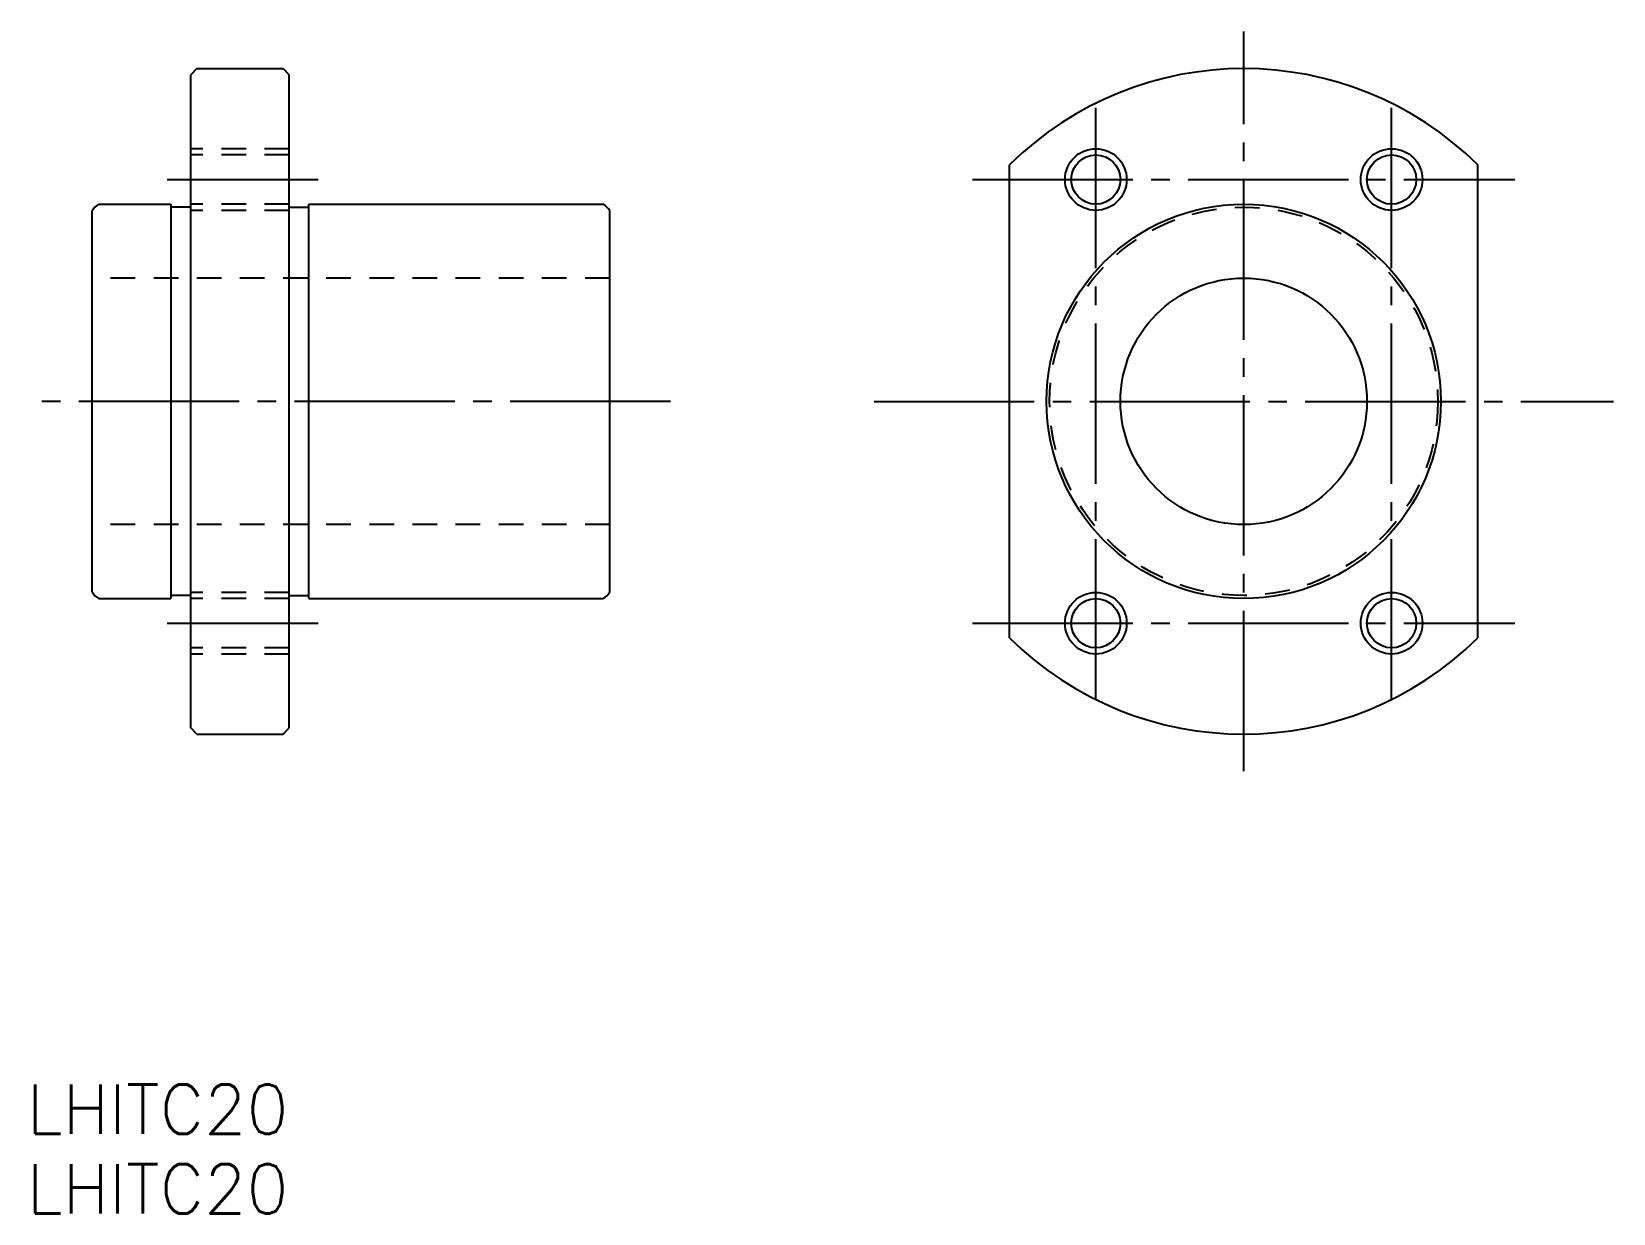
# Model space of a CAD drawing. Extents: x 245 to 373, y 156 to 252.
import ezdxf

# ---------------------------------------------------------------- set-up
doc = ezdxf.new("R2010")
doc.units = 0
doc.linetypes.add('CENTER', pattern=[17.5, 13, -1.5, 1.5, -1.5])
doc.linetypes.add('DASHED', pattern=[3.5, 2, -1.5])
doc.layers.get('0').update_dxf_attribs({"linetype": 'CONTINUOUS'})
doc.layers.add('CENTER', color=1, linetype='CENTER')
doc.styles.get("Standard").update_dxf_attribs({"font": 'txt.shx', "bigfont": '@extfont2.shx'})

msp = doc.modelspace()

# ---------------------------------------------------------------- linework, layer by layer
at = {"color": 7, "linetype": 'CONTINUOUS'}
for p, q in [((258.1, 248.54), (257.6, 248.04)), ((257.6, 195.04), (257.6, 248.04)), ((258.1, 248.54), (265.1, 248.54)), ((265.1, 248.54), (265.6, 248.04)), ((265.6, 195.04), (265.6, 248.04)), ((324.05, 202.36), (324.05, 240.72)), ((362.05, 202.36), (362.05, 240.72)), ((250.14, 237.54), (256, 237.54)), ((256, 237.54), (256, 205.54)), ((267.2, 237.54), (291.05, 237.54)), ((267.2, 205.54), (267.2, 237.54)), ((249.6, 206.08), (249.6, 237)), ((257.6, 237.29), (256, 237.29)), ((265.6, 237.29), (267.2, 237.29)), ((291.6, 206.08), (291.6, 237)), ((250.14, 205.54), (256, 205.54)), ((257.6, 205.79), (256, 205.79)), ((265.6, 205.79), (267.2, 205.79)), ((267.2, 205.54), (291.05, 205.54)), ((258.1, 194.54), (257.6, 195.04)), ((258.1, 194.54), (265.1, 194.54)), ((265.1, 194.54), (265.6, 195.04))]:
    msp.add_line(p, q, dxfattribs=at)
at = {"color": 3, "linetype": 'DASHED'}
for p, q in [((265.6, 242.04), (257.6, 242.04)), ((265.6, 241.54), (257.6, 241.54)), ((265.6, 237.54), (257.6, 237.54)), ((265.6, 237.04), (257.6, 237.04)), ((291.6, 231.54), (249.6, 231.54)), ((291.6, 211.54), (249.6, 211.54)), ((265.6, 206.04), (257.6, 206.04)), ((265.6, 205.54), (257.6, 205.54)), ((265.6, 201.54), (257.6, 201.54)), ((265.6, 201.04), (257.6, 201.04))]:
    msp.add_line(p, q, dxfattribs=at)
at = {"color": 3, "linetype": 'CONTINUOUS'}
for centre in [(331.05, 239.54), (355.05, 239.54), (331.05, 203.54), (355.05, 203.54)]:
    msp.add_circle(centre, 2.5, dxfattribs=at)
at = {"color": 7, "linetype": 'CONTINUOUS'}
for centre, radius in [((331.05, 239.54), 2), ((355.05, 239.54), 2), ((343.05, 221.54), 16), ((343.05, 221.54), 10), ((331.05, 203.54), 2), ((355.05, 203.54), 2)]:
    msp.add_circle(centre, radius, dxfattribs=at)
at = {"color": 3, "linetype": 'DASHED'}
msp.add_circle((343.05, 221.54), 15.75, dxfattribs=at)
at = {"color": 7, "linetype": 'CONTINUOUS'}
for centre, radius, start, end in [((343.05, 221.54), 27, 45.2751, 134.7249), ((250.75, 236.39), 1.3, 117.7958, 152.2042), ((290.45, 236.39), 1.3, 27.7958, 62.2042), ((250.75, 206.69), 1.3, 207.7958, 242.2042), ((290.45, 206.69), 1.3, 297.7958, 332.2042), ((343.05, 221.54), 27, 225.2751, 314.7249)]:
    msp.add_arc(centre, radius, start, end, dxfattribs=at)
at = {"layer": 'CENTER', "color": 1, "linetype": 'CENTER'}
for p, q in [((343.05, 191.54), (343.05, 251.54)), ((331.05, 197.35), (331.05, 245.73)), ((355.05, 197.35), (355.05, 245.73)), ((255.68, 239.54), (267.94, 239.54)), ((321.05, 239.54), (365.05, 239.54)), ((296.53, 221.54), (244.7, 221.54)), ((313.05, 221.54), (373.05, 221.54)), ((255.68, 203.54), (267.94, 203.54)), ((321.05, 203.54), (365.05, 203.54))]:
    msp.add_line(p, q, dxfattribs=at)

# ---------------------------------------------------------------- texts
at = {"color": 7, "linetype": 'CONTINUOUS'}
for p in [(244.29, 162.1), (244.29, 155.65)]:
    msp.add_text('LHITC20', height=4, dxfattribs=at).set_placement(p)

doc.saveas('drawing.dxf')
